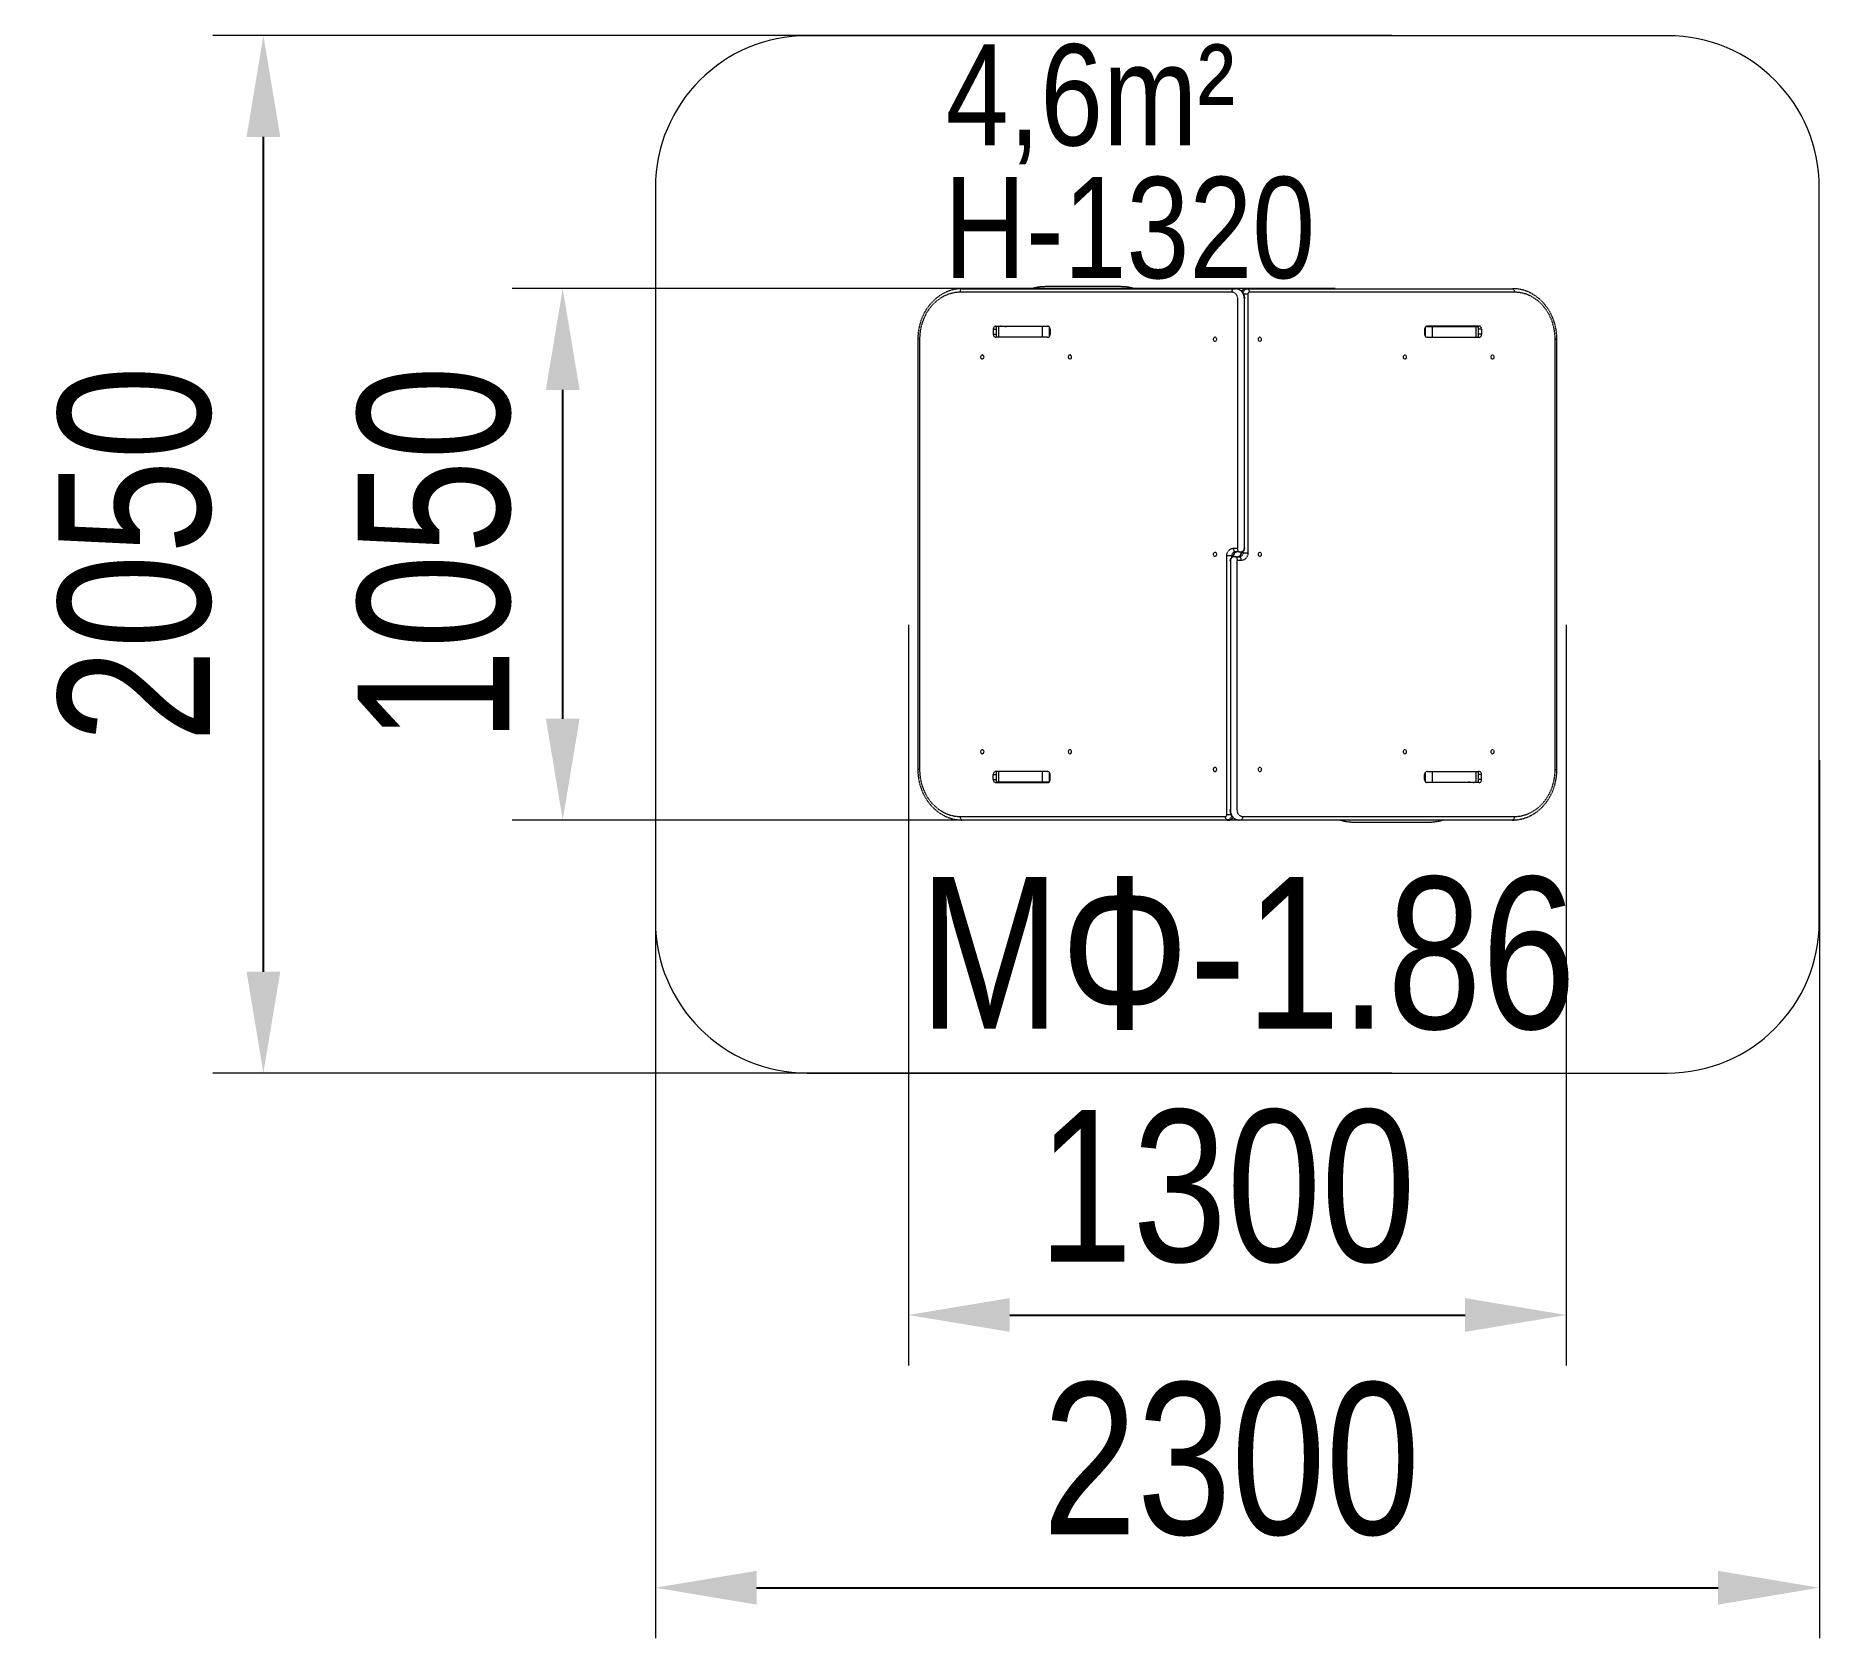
# Model space of a CAD drawing. Header units: millimetres. Extents: x -2136 to 1389, y -1956 to 1211.
import ezdxf

# ---------------------------------------------------------------- set-up
doc = ezdxf.new("R2010")
doc.units = ezdxf.units.MM
doc.linetypes.add('HIDDEN', pattern=[1.905, 1.27, -0.635])
for name, color, linetype in [('DIKOM_АРТИКУЛ', 7, 'Continuous'), ('DIKOM_ЗОНА', 90, 'Continuous'), ('DIKOM_ОБЪЕКТ', 7, 'Continuous'), ('DIKOM_РАЗМЕР_ЗОНА', 7, 'Continuous'), ('DIKOM_РАЗМЕР_ОБЪЕКТА', 7, 'Continuous')]:
    doc.layers.add(name, color=color, linetype=linetype)
doc.styles.add('style1', font='arialbd.ttf', dxfattribs={"width": 0.8})
doc.dimstyles.new('1-50', dxfattribs={"dimtxt": 300, "dimasz": 200, "dimexe": 100, "dimexo": 0, "dimgap": 100, "dimtad": 1, "dimtoh": 1, "dimtxsty": 'style1', "dimcen": 200, "dimclrd": 7, "dimclre": 7, "dimclrt": 7, "dimadec": 1, "dimazin": 2, "dimtfac": 1, "dimtmove": 0, "dimatfit": 2, "dimfxl": 0, "dimlwd": 25, "dimlwe": 18, "dimarcsym": 0})

# ---------------------------------------------------------------- blocks, each defined once
blk = doc.blocks.new('*D0')
at = {"layer": 'Defpoints', "color": 0, "transparency": 16777216}
for p in [(-1094.2, 711.1), (432.5, 711.1), (432.5, -338.9)]:
    blk.add_point(p, dxfattribs=at)
at = {"layer": 'DIKOM_РАЗМЕР_ОБЪЕКТА', "color": 7, "lineweight": 18, "transparency": 16777216}
for p, q in [((432.5, 711.1), (-1194.2, 711.1)), ((432.5, -338.9), (-1194.2, -338.9))]:
    blk.add_line(p, q, dxfattribs=at)
at = {"layer": 'DIKOM_РАЗМЕР_ОБЪЕКТА', "color": 7, "lineweight": 25, "transparency": 16777216}
blk.add_line((-1094.2, -138.9), (-1094.2, 511.1), dxfattribs=at)
at = {"layer": 'DIKOM_РАЗМЕР_ОБЪЕКТА', "color": 7, "transparency": 16777216}
for points in [[(-1127.5, 511.1), (-1060.9, 511.1), (-1094.2, 711.1)], [(-1127.5, -138.9), (-1060.9, -138.9), (-1094.2, -338.9)]]:
    blk.add_solid(points, dxfattribs=at)
at = {"layer": 'DIKOM_РАЗМЕР_ОБЪЕКТА', "color": 7, "transparency": 16777216, "insert": (-1347.4, 186.1), "char_height": 300, "attachment_point": 5, "rotation": 90, "style": 'style1'}
blk.add_mtext('{\\fArial|b0|i0|c204|p34;1050}', dxfattribs=at)
blk = doc.blocks.new('*D1')
at = {"layer": 'Defpoints', "color": 0, "transparency": 16777216}
for p in [(-411, 47), (889, 47), (889, -1317.1)]:
    blk.add_point(p, dxfattribs=at)
at = {"layer": 'DIKOM_РАЗМЕР_ОБЪЕКТА', "color": 7, "lineweight": 18, "transparency": 16777216}
for p, q in [((-411, 47), (-411, -1417.1)), ((889, 47), (889, -1417.1))]:
    blk.add_line(p, q, dxfattribs=at)
at = {"layer": 'DIKOM_РАЗМЕР_ОБЪЕКТА', "color": 7, "lineweight": 25, "transparency": 16777216}
blk.add_line((-211, -1317.1), (689, -1317.1), dxfattribs=at)
at = {"layer": 'DIKOM_РАЗМЕР_ОБЪЕКТА', "color": 7, "transparency": 16777216}
for points in [[(-211, -1283.7), (-211, -1350.4), (-411, -1317.1)], [(689, -1283.7), (689, -1350.4), (889, -1317.1)]]:
    blk.add_solid(points, dxfattribs=at)
at = {"layer": 'DIKOM_РАЗМЕР_ОБЪЕКТА', "color": 7, "transparency": 16777216, "insert": (218.2, -1063.8), "char_height": 300, "attachment_point": 5, "style": 'style1'}
blk.add_mtext('{\\fArial|b0|i0|c204|p34;1300}', dxfattribs=at)
blk = doc.blocks.new('*D2')
at = {"layer": 'Defpoints', "color": 0, "transparency": 16777216}
for p in [(-911, -220.4), (1389, -220.4), (1389, -1856)]:
    blk.add_point(p, dxfattribs=at)
at = {"layer": 'DIKOM_РАЗМЕР_ЗОНА', "color": 7, "lineweight": 18, "transparency": 16777216}
for p, q in [((-911, -220.4), (-911, -1956)), ((1389, -220.4), (1389, -1956))]:
    blk.add_line(p, q, dxfattribs=at)
at = {"layer": 'DIKOM_РАЗМЕР_ЗОНА', "color": 7, "lineweight": 25, "transparency": 16777216}
blk.add_line((-711, -1856), (1189, -1856), dxfattribs=at)
at = {"layer": 'DIKOM_РАЗМЕР_ЗОНА', "color": 7, "transparency": 16777216}
for points in [[(-711, -1822.7), (-711, -1889.4), (-911, -1856)], [(1189, -1822.7), (1189, -1889.4), (1389, -1856)]]:
    blk.add_solid(points, dxfattribs=at)
at = {"layer": 'DIKOM_РАЗМЕР_ЗОНА', "color": 7, "transparency": 16777216, "insert": (227, -1602.8), "char_height": 300, "attachment_point": 5, "style": 'style1'}
blk.add_mtext('{\\fArial|b0|i0|c204|p34;2300}', dxfattribs=at)
blk = doc.blocks.new('*D3')
at = {"layer": 'Defpoints', "color": 0, "transparency": 16777216}
for p in [(-1685.7, 1211.1), (544.4, 1211.1), (544.4, -838.9)]:
    blk.add_point(p, dxfattribs=at)
at = {"layer": 'DIKOM_РАЗМЕР_ЗОНА', "color": 7, "lineweight": 18, "transparency": 16777216}
for p, q in [((544.4, 1211.1), (-1785.7, 1211.1)), ((544.4, -838.9), (-1785.7, -838.9))]:
    blk.add_line(p, q, dxfattribs=at)
at = {"layer": 'DIKOM_РАЗМЕР_ЗОНА', "color": 7, "lineweight": 25, "transparency": 16777216}
blk.add_line((-1685.7, -638.9), (-1685.7, 1011.1), dxfattribs=at)
at = {"layer": 'DIKOM_РАЗМЕР_ЗОНА', "color": 7, "transparency": 16777216}
for points in [[(-1719, 1011.1), (-1652.4, 1011.1), (-1685.7, 1211.1)], [(-1719, -638.9), (-1652.4, -638.9), (-1685.7, -838.9)]]:
    blk.add_solid(points, dxfattribs=at)
at = {"layer": 'DIKOM_РАЗМЕР_ЗОНА', "color": 7, "transparency": 16777216, "insert": (-1938.9, 186.1), "char_height": 300, "attachment_point": 5, "rotation": 90, "style": 'style1'}
blk.add_mtext('{\\fArial|b0|i0|c204|p34;2050}', dxfattribs=at)

msp = doc.modelspace()

# ---------------------------------------------------------------- linework, layer by layer
at = {"layer": 'DIKOM_ЗОНА', "color": 3, "lineweight": 15}
msp.add_lwpolyline([(-611.027, -838.949), (1088.973, -838.949, 0.41421356), (1388.973, -538.949), (1388.973, 911.051, 0.41421356), (1088.973, 1211.051), (-611.027, 1211.051, 0.41421356), (-911.027, 911.051), (-911.027, -538.949, 0.41421356)], format="xyb", close=True, dxfattribs=at)
at = {"layer": 'DIKOM_ОБЪЕКТ', "color": 7, "linetype": 'HIDDEN', "lineweight": 15}
for p, q in [((-304.962, 711.051), (231.973, 711.051)), ((9.217, 715.051), (-140.783, 715.051)), ((231.973, 711.051), (235.473, 711.051)), ((258.964, 711.051), (255.464, 711.051)), ((258.964, 711.051), (782.909, 711.051)), ((228.473, 704.051), (-308.462, 704.051)), ((239.732, 199.051), (239.732, 691.051)), ((251.257, 701.051), (259.866, 701.051)), ((252.794, 199.051), (252.794, 691.051)), ((252.794, 691.051), (253.732, 691.051)), ((259.866, 701.051), (259.866, 189.051)), ((786.409, 704.051), (262.464, 704.051)), ((-238.314, 637.051), (-136.123, 637.051)), ((-237.52, 636.051), (-237.52, 615.051)), ((-232.52, 636.051), (-237.52, 636.051)), ((-232.52, 615.051), (-232.52, 636.051)), ((-145.918, 636.051), (-232.52, 636.051)), ((-145.918, 615.051), (-145.918, 636.051)), ((-133.251, 636.051), (-145.918, 636.051)), ((-132.257, 617.042), (-132.257, 635.06)), ((610.204, 635.06), (610.204, 617.042)), ((611.198, 636.051), (623.864, 636.051)), ((716.261, 637.051), (614.07, 637.051)), ((623.864, 636.051), (623.864, 615.051)), ((623.864, 636.051), (710.467, 636.051)), ((710.467, 636.051), (710.467, 615.051)), ((710.467, 636.051), (715.467, 636.051)), ((715.467, 615.051), (715.467, 636.051)), ((-392.503, 611.051), (-392.503, -238.949)), ((-389.003, 611.051), (-392.503, 611.051)), ((-389.003, 611.051), (-389.003, -238.949)), ((-243.51, 631.051), (-243.51, 621.051)), ((-243.51, 631.051), (-237.52, 631.051)), ((-243.51, 621.051), (-237.52, 621.051)), ((-238.314, 615.051), (-237.449, 615.051)), ((-232.52, 615.051), (-237.449, 615.051)), ((-145.918, 615.051), (-232.52, 615.051)), ((-136.989, 615.051), (-145.918, 615.051)), ((-136.989, 615.051), (-136.123, 615.051)), ((-130.927, 631.051), (-130.927, 621.051)), ((608.874, 631.051), (608.874, 621.051)), ((614.936, 615.051), (614.07, 615.051)), ((614.936, 615.051), (623.864, 615.051)), ((623.864, 615.051), (710.467, 615.051)), ((710.467, 615.051), (715.395, 615.051)), ((716.261, 615.051), (715.395, 615.051)), ((721.457, 631.051), (715.467, 631.051)), ((721.457, 621.051), (715.467, 621.051)), ((721.457, 631.051), (721.457, 621.051)), ((866.949, -238.949), (866.949, 611.051)), ((866.949, 611.051), (870.449, 611.051)), ((870.449, -238.949), (870.449, 611.051)), ((218.081, -328.949), (218.081, 183.051)), ((227.643, 183.051), (218.081, 183.051)), ((227.643, 183.051), (231.143, 183.051)), ((227.643, 183.051), (227.643, 179.641)), ((231.072, 198.051), (238.866, 198.051)), ((231.143, 180.96), (231.143, 183.051)), ((232.081, 183.051), (231.143, 183.051)), ((232.081, 181.051), (232.081, 183.051)), ((235.581, 181.051), (232.081, 181.051)), ((242.366, 191.051), (234.572, 191.051)), ((235.581, 181.051), (243.375, 181.051)), ((242.366, 191.051), (245.866, 191.051)), ((245.866, 191.051), (245.866, 189.051)), ((245.866, 189.051), (246.803, 189.051)), ((246.803, 191.142), (246.803, 189.051)), ((250.303, 189.051), (246.803, 189.051)), ((250.303, 189.051), (250.303, 192.461)), ((250.303, 189.051), (259.866, 189.051)), ((252.794, 199.051), (253.732, 199.051)), ((225.153, 173.051), (224.215, 173.051)), ((225.153, 173.051), (225.153, -318.949)), ((238.215, 173.051), (238.215, -318.949)), ((246.875, 174.051), (239.081, 174.051)), ((-389.003, -238.949), (-392.503, -238.949)), ((-238.314, -242.949), (-237.449, -242.949)), ((-237.52, -242.949), (-237.52, -263.949)), ((-232.52, -242.949), (-237.449, -242.949)), ((-232.52, -263.949), (-232.52, -242.949)), ((-145.918, -242.949), (-232.52, -242.949)), ((-145.918, -263.949), (-145.918, -242.949)), ((-136.989, -242.949), (-145.918, -242.949)), ((-136.989, -242.949), (-136.123, -242.949)), ((-132.257, -262.958), (-132.257, -244.94)), ((610.204, -244.94), (610.204, -262.958)), ((614.936, -242.949), (614.07, -242.949)), ((614.936, -242.949), (623.864, -242.949)), ((623.864, -242.949), (623.864, -263.949)), ((623.864, -242.949), (710.467, -242.949)), ((710.467, -242.949), (710.467, -263.949)), ((710.467, -242.949), (715.395, -242.949)), ((716.261, -242.949), (715.395, -242.949)), ((715.467, -263.949), (715.467, -242.949)), ((866.949, -238.949), (870.449, -238.949)), ((-243.51, -258.949), (-243.51, -248.949)), ((-243.51, -248.949), (-237.52, -248.949)), ((-243.51, -258.949), (-237.52, -258.949)), ((-238.314, -264.949), (-136.123, -264.949)), ((-232.52, -263.949), (-237.52, -263.949)), ((-145.918, -263.949), (-232.52, -263.949)), ((-133.251, -263.949), (-145.918, -263.949)), ((-130.927, -258.949), (-130.927, -248.949)), ((608.874, -258.949), (608.874, -248.949)), ((611.198, -263.949), (623.864, -263.949)), ((716.261, -264.949), (614.07, -264.949)), ((623.864, -263.949), (710.467, -263.949)), ((710.467, -263.949), (715.467, -263.949)), ((721.457, -248.949), (715.467, -248.949)), ((721.457, -258.949), (715.467, -258.949)), ((721.457, -258.949), (721.457, -248.949)), ((-308.462, -331.949), (215.483, -331.949)), ((218.983, -338.949), (-304.962, -338.949)), ((226.69, -328.949), (218.081, -328.949)), ((218.983, -338.949), (222.483, -338.949)), ((225.153, -318.949), (224.215, -318.949)), ((245.973, -338.949), (242.473, -338.949)), ((782.909, -338.949), (245.973, -338.949)), ((249.473, -331.949), (786.409, -331.949)), ((468.729, -342.949), (618.729, -342.949))]:
    msp.add_line(p, q, dxfattribs=at)
at = {"layer": 'DIKOM_ОБЪЕКТ', "color": 7, "linetype": 'HIDDEN', "lineweight": 15, "flags": 128}
for points in [[(-304.962, 711.051), (-307.679, 711.003), (-312.593, 710.671), (-317.483, 710.025), (-322.332, 709.066), (-327.126, 707.798), (-331.85, 706.224), (-336.49, 704.35), (-341.03, 702.18), (-345.458, 699.722), (-349.757, 696.984), (-353.916, 693.972), (-357.921, 690.698), (-361.759, 687.17), (-365.417, 683.4), (-368.884, 679.4), (-372.149, 675.183), (-375.201, 670.762), (-378.031, 666.15), (-380.629, 661.364), (-382.987, 656.417), (-385.098, 651.326), (-386.954, 646.107), (-388.551, 640.776), (-389.882, 635.351), (-390.944, 629.849), (-391.733, 624.287), (-392.248, 618.682), (-392.485, 613.053), (-392.503, 611.051)], [(-308.462, 704.051), (-308.409, 705.267), (-308.251, 706.445), (-307.993, 707.551), (-307.643, 708.551), (-307.212, 709.413), (-306.712, 710.113), (-306.159, 710.629), (-305.57, 710.945), (-304.962, 711.051)], [(228.473, 704.051), (228.527, 705.267), (228.685, 706.445), (228.942, 707.551), (229.292, 708.551), (229.724, 709.413), (230.223, 710.113), (230.776, 710.629), (231.366, 710.945), (231.973, 711.051)], [(253.732, 691.051), (253.677, 692.608), (253.35, 695.129), (252.732, 697.591), (251.831, 699.953), (250.66, 702.173), (249.235, 704.213), (247.581, 706.037), (245.727, 707.612), (243.707, 708.911), (241.557, 709.913), (239.317, 710.605), (237.025, 710.979), (235.473, 711.051)], [(252.794, 691.051), (252.699, 693.142), (252.415, 695.209), (251.946, 697.231), (251.297, 699.186), (250.473, 701.051), (249.486, 702.807), (248.345, 704.434), (247.063, 705.914), (245.654, 707.231), (244.134, 708.372), (242.518, 709.322), (240.826, 710.072), (239.075, 710.614), (237.284, 710.942), (235.473, 711.051)], [(250.382, 702.4), (250.392, 702.474), (250.654, 703.868), (251.086, 705.205), (251.678, 706.458), (252.419, 707.6), (253.292, 708.609), (254.281, 709.464), (255.366, 710.148), (256.524, 710.646), (257.731, 710.949), (258.964, 711.051)], [(258.964, 711.051), (259.571, 710.945), (260.161, 710.629), (260.714, 710.113), (261.213, 709.413), (261.645, 708.551), (261.995, 707.551), (262.253, 706.445), (262.41, 705.267), (262.464, 704.051)], [(870.449, 611.051), (870.409, 614.088), (870.121, 619.714), (869.556, 625.314), (868.715, 630.869), (867.603, 636.362), (866.221, 641.774), (864.574, 647.091), (862.667, 652.293), (860.507, 657.364), (858.099, 662.289), (855.451, 667.052), (852.572, 671.637), (849.471, 676.029), (846.157, 680.214), (842.642, 684.179), (838.936, 687.91), (835.052, 691.397), (831.002, 694.627), (826.8, 697.59), (822.458, 700.277), (817.992, 702.68), (813.416, 704.791), (808.745, 706.603), (803.993, 708.112), (799.176, 709.312), (794.31, 710.201), (789.408, 710.776), (784.488, 711.035), (782.909, 711.051)], [(782.909, 711.051), (783.517, 710.945), (784.106, 710.629), (784.659, 710.113), (785.159, 709.413), (785.59, 708.551), (785.94, 707.551), (786.198, 706.445), (786.356, 705.267), (786.409, 704.051)], [(-308.462, 704.051), (-312.295, 703.946), (-316.118, 703.63), (-319.924, 703.105), (-323.705, 702.371), (-327.45, 701.43), (-331.153, 700.284), (-334.804, 698.936), (-338.396, 697.389), (-341.92, 695.647), (-345.368, 693.713), (-348.732, 691.592), (-352.006, 689.288), (-355.18, 686.807), (-358.249, 684.154), (-361.205, 681.336), (-364.041, 678.358), (-366.752, 675.228), (-369.331, 671.953), (-371.771, 668.54), (-374.069, 664.996), (-376.217, 661.331), (-378.212, 657.551), (-380.049, 653.666), (-381.724, 649.685), (-383.233, 645.616), (-384.573, 641.468), (-385.74, 637.252), (-386.732, 632.977), (-387.547, 628.652), (-388.183, 624.286), (-388.638, 619.891), (-388.911, 615.476), (-389.003, 611.051)], [(239.732, 691.051), (239.636, 692.748), (239.348, 694.416), (238.875, 696.026), (238.223, 697.551), (237.405, 698.965), (236.434, 700.244), (235.327, 701.365), (234.103, 702.31), (232.782, 703.062), (231.387, 703.608), (229.943, 703.94), (228.473, 704.051)], [(866.949, 611.051), (866.858, 615.476), (866.585, 619.891), (866.13, 624.286), (865.494, 628.652), (864.679, 632.977), (863.687, 637.252), (862.52, 641.468), (861.18, 645.616), (859.671, 649.685), (857.996, 653.666), (856.159, 657.551), (854.164, 661.331), (852.015, 664.996), (849.718, 668.54), (847.277, 671.953), (844.699, 675.228), (841.988, 678.358), (839.152, 681.336), (836.196, 684.154), (833.127, 686.807), (829.952, 689.288), (826.679, 691.592), (823.315, 693.713), (819.867, 695.647), (816.343, 697.389), (812.751, 698.936), (809.1, 700.284), (805.397, 701.43), (801.651, 702.371), (797.871, 703.105), (794.065, 703.63), (790.241, 703.946), (786.409, 704.051)], [(-238.314, 637.051), (-239.328, 636.936), (-240.303, 636.594), (-241.201, 636.04), (-241.988, 635.294), (-242.635, 634.385), (-243.115, 633.347), (-243.411, 632.222), (-243.51, 631.051)], [(-130.927, 631.051), (-131.027, 632.222), (-131.323, 633.347), (-131.803, 634.385), (-132.449, 635.294), (-133.236, 636.04), (-134.135, 636.594), (-135.11, 636.936), (-136.123, 637.051)], [(614.07, 637.051), (613.056, 636.936), (612.081, 636.594), (611.183, 636.04), (610.396, 635.294), (609.749, 634.385), (609.269, 633.347), (608.974, 632.222), (608.874, 631.051)], [(721.457, 631.051), (721.357, 632.222), (721.062, 633.347), (720.581, 634.385), (719.935, 635.294), (719.148, 636.04), (718.249, 636.594), (717.275, 636.936), (716.261, 637.051)], [(-243.51, 621.051), (-243.411, 619.881), (-243.115, 618.755), (-242.635, 617.718), (-241.988, 616.809), (-241.201, 616.062), (-240.303, 615.508), (-239.328, 615.166), (-238.314, 615.051)], [(-136.123, 615.051), (-135.11, 615.166), (-134.135, 615.508), (-133.236, 616.062), (-132.449, 616.809), (-131.803, 617.718), (-131.323, 618.755), (-131.027, 619.881), (-130.927, 621.051)], [(194.698, 607.051), (195.469, 607.151), (196.201, 607.447), (196.858, 607.924), (197.407, 608.557), (197.82, 609.316), (198.076, 610.161), (198.163, 611.051), (198.076, 611.941), (197.82, 612.787), (197.407, 613.545), (196.858, 614.178), (196.201, 614.655), (195.469, 614.951), (194.698, 615.051), (193.928, 614.951), (193.195, 614.655), (192.539, 614.178), (191.99, 613.545), (191.577, 612.787), (191.321, 611.941), (191.234, 611.051), (191.321, 610.161), (191.577, 609.316), (191.99, 608.557), (192.539, 607.924), (193.195, 607.447), (193.928, 607.151), (194.698, 607.051)], [(283.248, 615.051), (282.477, 614.951), (281.745, 614.655), (281.088, 614.178), (280.54, 613.545), (280.127, 612.787), (279.871, 611.941), (279.784, 611.051), (279.871, 610.161), (280.127, 609.316), (280.54, 608.557), (281.088, 607.924), (281.745, 607.447), (282.477, 607.151), (283.248, 607.051), (284.019, 607.151), (284.751, 607.447), (285.408, 607.924), (285.957, 608.557), (286.369, 609.316), (286.625, 610.161), (286.712, 611.051), (286.625, 611.941), (286.369, 612.787), (285.957, 613.545), (285.408, 614.178), (284.751, 614.655), (284.019, 614.951), (283.248, 615.051)], [(608.874, 621.051), (608.974, 619.881), (609.269, 618.755), (609.749, 617.718), (610.396, 616.809), (611.183, 616.062), (612.081, 615.508), (613.056, 615.166), (614.07, 615.051)], [(716.261, 615.051), (717.275, 615.166), (718.249, 615.508), (719.148, 616.062), (719.935, 616.809), (720.581, 617.718), (721.062, 618.755), (721.357, 619.881), (721.457, 621.051)], [(-265.161, 572.051), (-264.39, 572.151), (-263.658, 572.447), (-263.001, 572.924), (-262.453, 573.557), (-262.04, 574.316), (-261.784, 575.161), (-261.697, 576.051), (-261.784, 576.941), (-262.04, 577.787), (-262.453, 578.545), (-263.001, 579.178), (-263.658, 579.655), (-264.39, 579.951), (-265.161, 580.051), (-265.932, 579.951), (-266.664, 579.655), (-267.321, 579.178), (-267.869, 578.545), (-268.282, 577.787), (-268.538, 576.941), (-268.625, 576.051), (-268.538, 575.161), (-268.282, 574.316), (-267.869, 573.557), (-267.321, 572.924), (-266.664, 572.447), (-265.932, 572.151), (-265.161, 572.051)], [(-91.956, 572.051), (-91.185, 572.151), (-90.453, 572.447), (-89.796, 572.924), (-89.248, 573.557), (-88.835, 574.316), (-88.579, 575.161), (-88.492, 576.051), (-88.579, 576.941), (-88.835, 577.787), (-89.248, 578.545), (-89.796, 579.178), (-90.453, 579.655), (-91.185, 579.951), (-91.956, 580.051), (-92.727, 579.951), (-93.459, 579.655), (-94.116, 579.178), (-94.664, 578.545), (-95.077, 577.787), (-95.333, 576.941), (-95.42, 576.051), (-95.333, 575.161), (-95.077, 574.316), (-94.664, 573.557), (-94.116, 572.924), (-93.459, 572.447), (-92.727, 572.151), (-91.956, 572.051)], [(569.903, 580.051), (569.132, 579.951), (568.4, 579.655), (567.743, 579.178), (567.194, 578.545), (566.782, 577.787), (566.525, 576.941), (566.439, 576.051), (566.525, 575.161), (566.782, 574.316), (567.194, 573.557), (567.743, 572.924), (568.4, 572.447), (569.132, 572.151), (569.903, 572.051), (570.673, 572.151), (571.406, 572.447), (572.062, 572.924), (572.611, 573.557), (573.024, 574.316), (573.28, 575.161), (573.367, 576.051), (573.28, 576.941), (573.024, 577.787), (572.611, 578.545), (572.062, 579.178), (571.406, 579.655), (570.673, 579.951), (569.903, 580.051)], [(743.108, 580.051), (742.337, 579.951), (741.605, 579.655), (740.948, 579.178), (740.399, 578.545), (739.987, 577.787), (739.731, 576.941), (739.644, 576.051), (739.731, 575.161), (739.987, 574.316), (740.399, 573.557), (740.948, 572.924), (741.605, 572.447), (742.337, 572.151), (743.108, 572.051), (743.879, 572.151), (744.611, 572.447), (745.268, 572.924), (745.816, 573.557), (746.229, 574.316), (746.485, 575.161), (746.572, 576.051), (746.485, 576.941), (746.229, 577.787), (745.816, 578.545), (745.268, 579.178), (744.611, 579.655), (743.879, 579.951), (743.108, 580.051)], [(194.698, 182.051), (195.469, 182.151), (196.201, 182.447), (196.858, 182.924), (197.407, 183.557), (197.82, 184.316), (198.076, 185.161), (198.163, 186.051), (198.076, 186.941), (197.82, 187.787), (197.407, 188.545), (196.858, 189.178), (196.201, 189.655), (195.469, 189.951), (194.698, 190.051), (193.928, 189.951), (193.195, 189.655), (192.539, 189.178), (191.99, 188.545), (191.577, 187.787), (191.321, 186.941), (191.234, 186.051), (191.321, 185.161), (191.577, 184.316), (191.99, 183.557), (192.539, 182.924), (193.195, 182.447), (193.928, 182.151), (194.698, 182.051)], [(218.081, 183.051), (218.176, 184.859), (218.459, 186.641), (218.925, 188.37), (219.569, 190.022), (220.381, 191.572), (221.348, 192.998), (222.457, 194.279), (223.692, 195.396), (225.035, 196.333), (226.465, 197.076), (227.963, 197.615), (229.506, 197.942), (231.072, 198.051)], [(232.081, 181.051), (230.878, 180.93), (229.711, 180.569), (228.617, 179.979), (227.628, 179.18), (226.774, 178.193), (226.081, 177.051), (225.571, 175.787), (225.258, 174.44), (225.153, 173.051)], [(234.572, 191.051), (233.368, 190.93), (232.202, 190.569), (231.107, 189.979), (230.118, 189.18), (229.264, 188.193), (228.572, 187.051), (228.061, 185.787), (227.749, 184.44), (227.643, 183.051)], [(231.072, 198.051), (231.125, 196.836), (231.283, 195.657), (231.54, 194.551), (231.89, 193.552), (232.322, 192.689), (232.822, 191.989), (233.374, 191.473), (233.964, 191.158), (234.572, 191.051)], [(231.143, 183.051), (231.249, 184.44), (231.561, 185.787), (232.072, 187.051), (232.764, 188.193), (233.618, 189.18), (234.607, 189.979), (235.702, 190.569), (236.868, 190.93), (238.072, 191.051)], [(232.081, 183.051), (232.104, 183.731), (232.315, 185.229), (232.736, 186.636), (233.34, 187.897), (234.088, 188.969), (234.939, 189.827), (235.857, 190.459), (236.82, 190.866), (237.883, 191.047), (238.072, 191.051)], [(239.081, 174.051), (239.028, 175.267), (238.87, 176.445), (238.612, 177.551), (238.262, 178.551), (237.831, 179.413), (237.331, 180.113), (236.778, 180.629), (236.189, 180.945), (235.581, 181.051)], [(238.866, 198.051), (238.919, 196.836), (239.077, 195.657), (239.335, 194.551), (239.685, 193.552), (240.116, 192.689), (240.616, 191.989), (241.169, 191.473), (241.758, 191.158), (242.366, 191.051)], [(245.866, 189.051), (245.843, 188.372), (245.632, 186.874), (245.21, 185.466), (244.607, 184.206), (243.859, 183.133), (243.008, 182.275), (242.09, 181.644), (241.126, 181.237), (240.064, 181.055), (239.875, 181.051)], [(246.803, 189.051), (246.698, 187.662), (246.386, 186.315), (245.875, 185.051), (245.182, 183.909), (244.329, 182.923), (243.339, 182.123), (242.245, 181.534), (241.078, 181.173), (239.875, 181.051)], [(243.375, 181.051), (244.578, 181.173), (245.745, 181.534), (246.839, 182.123), (247.829, 182.923), (248.682, 183.909), (249.375, 185.051), (249.886, 186.315), (250.198, 187.662), (250.303, 189.051)], [(246.875, 174.051), (246.822, 175.267), (246.664, 176.445), (246.406, 177.551), (246.056, 178.551), (245.625, 179.413), (245.125, 180.113), (244.572, 180.629), (243.983, 180.945), (243.375, 181.051)], [(245.866, 191.051), (247.069, 191.173), (248.235, 191.534), (249.33, 192.123), (250.319, 192.923), (251.173, 193.909), (251.866, 195.051), (252.376, 196.315), (252.689, 197.662), (252.794, 199.051)], [(259.866, 189.051), (259.771, 187.243), (259.488, 185.461), (259.021, 183.732), (258.378, 182.08), (257.566, 180.53), (256.599, 179.104), (255.489, 177.824), (254.254, 176.706), (252.912, 175.769), (251.482, 175.026), (249.984, 174.487), (248.441, 174.161), (246.875, 174.051)], [(283.248, 190.051), (282.477, 189.951), (281.745, 189.655), (281.088, 189.178), (280.54, 188.545), (280.127, 187.787), (279.871, 186.941), (279.784, 186.051), (279.871, 185.161), (280.127, 184.316), (280.54, 183.557), (281.088, 182.924), (281.745, 182.447), (282.477, 182.151), (283.248, 182.051), (284.019, 182.151), (284.751, 182.447), (285.408, 182.924), (285.957, 183.557), (286.369, 184.316), (286.625, 185.161), (286.712, 186.051), (286.625, 186.941), (286.369, 187.787), (285.957, 188.545), (285.408, 189.178), (284.751, 189.655), (284.019, 189.951), (283.248, 190.051)], [(-265.161, -207.949), (-264.39, -207.849), (-263.658, -207.553), (-263.001, -207.076), (-262.453, -206.443), (-262.04, -205.684), (-261.784, -204.839), (-261.697, -203.949), (-261.784, -203.059), (-262.04, -202.213), (-262.453, -201.455), (-263.001, -200.822), (-263.658, -200.345), (-264.39, -200.049), (-265.161, -199.949), (-265.932, -200.049), (-266.664, -200.345), (-267.321, -200.822), (-267.869, -201.455), (-268.282, -202.213), (-268.538, -203.059), (-268.625, -203.949), (-268.538, -204.839), (-268.282, -205.684), (-267.869, -206.443), (-267.321, -207.076), (-266.664, -207.553), (-265.932, -207.849), (-265.161, -207.949)], [(-91.956, -207.949), (-91.185, -207.849), (-90.453, -207.553), (-89.796, -207.076), (-89.248, -206.443), (-88.835, -205.684), (-88.579, -204.839), (-88.492, -203.949), (-88.579, -203.059), (-88.835, -202.213), (-89.248, -201.455), (-89.796, -200.822), (-90.453, -200.345), (-91.185, -200.049), (-91.956, -199.949), (-92.727, -200.049), (-93.459, -200.345), (-94.116, -200.822), (-94.664, -201.455), (-95.077, -202.213), (-95.333, -203.059), (-95.42, -203.949), (-95.333, -204.839), (-95.077, -205.684), (-94.664, -206.443), (-94.116, -207.076), (-93.459, -207.553), (-92.727, -207.849), (-91.956, -207.949)], [(569.903, -199.949), (569.132, -200.049), (568.4, -200.345), (567.743, -200.822), (567.194, -201.455), (566.782, -202.213), (566.525, -203.059), (566.439, -203.949), (566.525, -204.839), (566.782, -205.684), (567.194, -206.443), (567.743, -207.076), (568.4, -207.553), (569.132, -207.849), (569.903, -207.949), (570.673, -207.849), (571.406, -207.553), (572.062, -207.076), (572.611, -206.443), (573.024, -205.684), (573.28, -204.839), (573.367, -203.949), (573.28, -203.059), (573.024, -202.213), (572.611, -201.455), (572.062, -200.822), (571.406, -200.345), (570.673, -200.049), (569.903, -199.949)], [(743.108, -199.949), (742.337, -200.049), (741.605, -200.345), (740.948, -200.822), (740.399, -201.455), (739.987, -202.213), (739.731, -203.059), (739.644, -203.949), (739.731, -204.839), (739.987, -205.684), (740.399, -206.443), (740.948, -207.076), (741.605, -207.553), (742.337, -207.849), (743.108, -207.949), (743.879, -207.849), (744.611, -207.553), (745.268, -207.076), (745.816, -206.443), (746.229, -205.684), (746.485, -204.839), (746.572, -203.949), (746.485, -203.059), (746.229, -202.213), (745.816, -201.455), (745.268, -200.822), (744.611, -200.345), (743.879, -200.049), (743.108, -199.949)], [(-392.503, -238.949), (-392.462, -241.986), (-392.174, -247.612), (-391.609, -253.211), (-390.769, -258.766), (-389.656, -264.259), (-388.274, -269.672), (-386.627, -274.988), (-384.72, -280.19), (-382.56, -285.262), (-380.152, -290.187), (-377.504, -294.95), (-374.625, -299.534), (-371.524, -303.926), (-368.21, -308.111), (-364.695, -312.076), (-360.989, -315.808), (-357.105, -319.294), (-353.055, -322.525), (-348.853, -325.488), (-344.512, -328.175), (-340.046, -330.578), (-335.47, -332.688), (-330.798, -334.501), (-326.046, -336.009), (-321.229, -337.21), (-316.363, -338.098), (-311.462, -338.673), (-306.542, -338.933), (-304.962, -338.949)], [(-389.003, -238.949), (-388.911, -243.374), (-388.638, -247.789), (-388.183, -252.184), (-387.547, -256.549), (-386.732, -260.874), (-385.74, -265.15), (-384.573, -269.366), (-383.233, -273.513), (-381.724, -277.582), (-380.049, -281.564), (-378.212, -285.449), (-376.217, -289.228), (-374.069, -292.894), (-371.771, -296.438), (-369.331, -299.851), (-366.752, -303.126), (-364.041, -306.256), (-361.205, -309.234), (-358.249, -312.052), (-355.18, -314.704), (-352.006, -317.185), (-348.732, -319.489), (-345.368, -321.611), (-341.92, -323.545), (-338.396, -325.287), (-334.804, -326.834), (-331.153, -328.182), (-327.45, -329.327), (-323.705, -330.268), (-319.924, -331.002), (-316.118, -331.528), (-312.295, -331.844), (-308.462, -331.949)], [(-238.314, -242.949), (-239.328, -243.064), (-240.303, -243.406), (-241.201, -243.96), (-241.988, -244.706), (-242.635, -245.615), (-243.115, -246.653), (-243.411, -247.778), (-243.51, -248.949)], [(-130.927, -248.949), (-131.027, -247.778), (-131.323, -246.653), (-131.803, -245.615), (-132.449, -244.706), (-133.236, -243.96), (-134.135, -243.406), (-135.11, -243.064), (-136.123, -242.949)], [(194.698, -242.949), (195.469, -242.849), (196.201, -242.553), (196.858, -242.076), (197.407, -241.443), (197.82, -240.684), (198.076, -239.839), (198.163, -238.949), (198.076, -238.059), (197.82, -237.213), (197.407, -236.455), (196.858, -235.821), (196.201, -235.345), (195.469, -235.049), (194.698, -234.949), (193.928, -235.049), (193.195, -235.345), (192.539, -235.821), (191.99, -236.455), (191.577, -237.213), (191.321, -238.059), (191.234, -238.949), (191.321, -239.839), (191.577, -240.684), (191.99, -241.443), (192.539, -242.076), (193.195, -242.553), (193.928, -242.849), (194.698, -242.949)], [(283.248, -234.949), (282.477, -235.049), (281.745, -235.345), (281.088, -235.821), (280.54, -236.455), (280.127, -237.213), (279.871, -238.059), (279.784, -238.949), (279.871, -239.839), (280.127, -240.684), (280.54, -241.443), (281.088, -242.076), (281.745, -242.553), (282.477, -242.849), (283.248, -242.949), (284.019, -242.849), (284.751, -242.553), (285.408, -242.076), (285.957, -241.443), (286.369, -240.684), (286.625, -239.839), (286.712, -238.949), (286.625, -238.059), (286.369, -237.213), (285.957, -236.455), (285.408, -235.821), (284.751, -235.345), (284.019, -235.049), (283.248, -234.949)], [(614.07, -242.949), (613.056, -243.064), (612.081, -243.406), (611.183, -243.96), (610.396, -244.706), (609.749, -245.615), (609.269, -246.653), (608.974, -247.778), (608.874, -248.949)], [(721.457, -248.949), (721.357, -247.778), (721.062, -246.653), (720.581, -245.615), (719.935, -244.706), (719.148, -243.96), (718.249, -243.406), (717.275, -243.064), (716.261, -242.949)], [(782.909, -338.949), (785.626, -338.901), (790.54, -338.569), (795.429, -337.922), (800.279, -336.963), (805.073, -335.695), (809.797, -334.122), (814.437, -332.247), (818.977, -330.078), (823.404, -327.62), (827.704, -324.881), (831.863, -321.87), (835.868, -318.595), (839.705, -315.068), (843.364, -311.298), (846.831, -307.298), (850.096, -303.081), (853.148, -298.659), (855.978, -294.048), (858.576, -289.261), (860.934, -284.315), (863.045, -279.224), (864.901, -274.005), (866.497, -268.674), (867.829, -263.249), (868.891, -257.747), (869.68, -252.185), (870.194, -246.58), (870.432, -240.951), (870.449, -238.949)], [(786.409, -331.949), (790.241, -331.844), (794.065, -331.528), (797.871, -331.002), (801.651, -330.268), (805.397, -329.327), (809.1, -328.182), (812.751, -326.834), (816.343, -325.287), (819.867, -323.545), (823.315, -321.611), (826.679, -319.489), (829.952, -317.185), (833.127, -314.704), (836.196, -312.052), (839.152, -309.234), (841.988, -306.256), (844.699, -303.126), (847.277, -299.851), (849.718, -296.438), (852.015, -292.894), (854.164, -289.228), (856.159, -285.449), (857.996, -281.564), (859.671, -277.582), (861.18, -273.513), (862.52, -269.366), (863.687, -265.15), (864.679, -260.874), (865.494, -256.549), (866.13, -252.184), (866.585, -247.789), (866.858, -243.374), (866.949, -238.949)], [(-243.51, -258.949), (-243.411, -260.119), (-243.115, -261.245), (-242.635, -262.282), (-241.988, -263.191), (-241.201, -263.938), (-240.303, -264.492), (-239.328, -264.834), (-238.314, -264.949)], [(-136.123, -264.949), (-135.11, -264.834), (-134.135, -264.492), (-133.236, -263.938), (-132.449, -263.191), (-131.803, -262.282), (-131.323, -261.245), (-131.027, -260.119), (-130.927, -258.949)], [(608.874, -258.949), (608.974, -260.119), (609.269, -261.245), (609.749, -262.282), (610.396, -263.191), (611.183, -263.938), (612.081, -264.492), (613.056, -264.834), (614.07, -264.949)], [(716.261, -264.949), (717.275, -264.834), (718.249, -264.492), (719.148, -263.938), (719.935, -263.191), (720.581, -262.282), (721.062, -261.245), (721.357, -260.119), (721.457, -258.949)], [(-304.962, -338.949), (-305.57, -338.842), (-306.159, -338.527), (-306.712, -338.011), (-307.212, -337.311), (-307.643, -336.448), (-307.993, -335.449), (-308.251, -334.343), (-308.409, -333.164), (-308.462, -331.949)], [(218.983, -338.949), (218.375, -338.842), (217.786, -338.527), (217.233, -338.011), (216.733, -337.311), (216.302, -336.448), (215.952, -335.449), (215.694, -334.343), (215.536, -333.164), (215.483, -331.949)], [(227.564, -330.297), (227.555, -330.372), (227.293, -331.766), (226.861, -333.103), (226.269, -334.355), (225.528, -335.497), (224.654, -336.506), (223.665, -337.361), (222.581, -338.045), (221.423, -338.544), (220.216, -338.847), (218.983, -338.949)], [(224.215, -318.949), (224.27, -320.506), (224.597, -323.027), (225.214, -325.489), (226.115, -327.85), (227.287, -330.071), (228.712, -332.111), (230.365, -333.935), (232.219, -335.51), (234.24, -336.809), (236.389, -337.811), (238.629, -338.503), (240.922, -338.877), (242.473, -338.949)], [(225.153, -318.949), (225.248, -321.039), (225.531, -323.107), (226, -325.129), (226.65, -327.084), (227.473, -328.949), (228.461, -330.705), (229.602, -332.331), (230.884, -333.812), (232.293, -335.129), (233.813, -336.269), (235.428, -337.22), (237.121, -337.97), (238.872, -338.512), (240.663, -338.839), (242.473, -338.949)], [(238.215, -318.949), (238.311, -320.646), (238.599, -322.313), (239.072, -323.924), (239.723, -325.449), (240.541, -326.863), (241.512, -328.141), (242.62, -329.262), (243.844, -330.207), (245.165, -330.959), (246.559, -331.506), (248.004, -331.838), (249.473, -331.949)], [(249.473, -331.949), (249.42, -333.164), (249.262, -334.343), (249.004, -335.449), (248.654, -336.448), (248.223, -337.311), (247.723, -338.011), (247.17, -338.527), (246.581, -338.842), (245.973, -338.949)], [(786.409, -331.949), (786.356, -333.164), (786.198, -334.343), (785.94, -335.449), (785.59, -336.448), (785.159, -337.311), (784.659, -338.011), (784.106, -338.527), (783.517, -338.842), (782.909, -338.949)]]:
    msp.add_lwpolyline(points, dxfattribs=at)
at = {"layer": 'DIKOM_ОБЪЕКТ', "color": 7, "linetype": 'HIDDEN', "lineweight": 15}
for centre, radius, start, end in [((-140.783, 625.051), 90, 90, 107.14621), ((9.217, 625.051), 90, 72.85379, 90), ((255.513, 701.602), 9.449, 90.298049, 150.34355), ((255.825, 702.464), 8.654, 92.396193, 157.650109), ((262.71, 701.265), 2.852, 94.955911, 184.289242), ((-227.753, 632.27), 4.786, 90.729789, 127.799417), ((-217.977, 646.051), 10, 244.158067, 270), ((705.745, 632.399), 4.656, 51.662514, 89.808945), ((232.171, 173.11), 7.957, 90.650357, 180.425392), ((238.784, 198.98), 0.951, 274.952591, 4.293045), ((245.775, 198.992), 7.957, 270.651744, 0.42415), ((239.163, 173.122), 0.951, 94.957771, 184.28646), ((-227.799, -260.297), 4.656, 231.663135, 269.808408), ((695.924, -273.949), 10, 64.158067, 90), ((705.7, -260.168), 4.785, 270.726053, 307.801372), ((215.237, -329.162), 2.853, 274.957853, 4.288422), ((222.121, -330.362), 8.654, 272.395646, 337.649695), ((222.434, -329.5), 9.449, 270.297583, 330.343978), ((468.729, -252.949), 90, 252.85379, 270), ((618.729, -252.949), 90, 270, 287.14621)]:
    msp.add_arc(centre, radius, start, end, dxfattribs=at)

# ---------------------------------------------------------------- texts
at = {"layer": 'DIKOM_АРТИКУЛ', "insert": (-390.147, -451.459), "char_height": 300, "attachment_point": 1, "style": 'style1'}
msp.add_mtext_dynamic_manual_height_columns('{\\fArial|b0|i0|c204|p34;MФ-1.86}', width=1279.12021, gutter_width=20, heights=[0], dxfattribs=at)
at = {"layer": 'DIKOM_РАЗМЕР_ОБЪЕКТА', "insert": (-337.029, 1194.128), "char_height": 200, "attachment_point": 1, "style": 'style1'}
msp.add_mtext_dynamic_manual_height_columns('{\\fArial|b0|i0|c204|p34;4,6m²}', width=705.50082, gutter_width=20, heights=[0], dxfattribs=at)
at = {"layer": 'DIKOM_РАЗМЕР_ОБЪЕКТА', "insert": (-340.348, 931.889), "char_height": 200, "width": 784.93414, "attachment_point": 1, "style": 'style1'}
msp.add_mtext('{\\fArial|b0|i0|c204|p34;H-1320}', dxfattribs=at)

# ---------------------------------------------------------------- dimensions: what is measured, and where the dimension line sits
at = {"layer": 'DIKOM_РАЗМЕР_ЗОНА'}
dim = msp.add_linear_dim(base=(-1685.7, 1211.051), p1=(544.438, -838.949), p2=(544.438, 1211.051), angle=90, text='{\\fArial|b0|i0|c204|p34;<>}', dimstyle='1-50', dxfattribs=at)
dim.commit()
dim.dimension.update_dxf_attribs({"geometry": '*D3', "text_midpoint": (-1685.7, 186.051), "dimtype": 160})
dim = msp.add_linear_dim(base=(1388.973, -1856.04), p1=(-911.027, -220.405), p2=(1388.973, -220.405), text='{\\fArial|b0|i0|c204|p34;<>}', dimstyle='1-50', dxfattribs=at)
dim.commit()
dim.dimension.update_dxf_attribs({"geometry": '*D2', "text_midpoint": (227.034, -1856.04), "dimtype": 160})
at = {"layer": 'DIKOM_РАЗМЕР_ОБЪЕКТА'}
dim = msp.add_linear_dim(base=(-1094.2, 711.051), p1=(432.523, -338.949), p2=(432.523, 711.051), angle=90, text='{\\fArial|b0|i0|c204|p34;<>}', dimstyle='1-50', dxfattribs=at)
dim.commit()
dim.dimension.update_dxf_attribs({"geometry": '*D0', "text_midpoint": (-1094.2, 186.051), "dimtype": 160})
dim = msp.add_linear_dim(base=(888.973, -1317.083), p1=(-411.027, 46.952), p2=(888.973, 46.952), text='{\\fArial|b0|i0|c204|p34;<>}', dimstyle='1-50', dxfattribs=at)
dim.commit()
dim.dimension.update_dxf_attribs({"geometry": '*D1', "text_midpoint": (218.195, -1317.083), "dimtype": 160})

doc.saveas('drawing.dxf')
